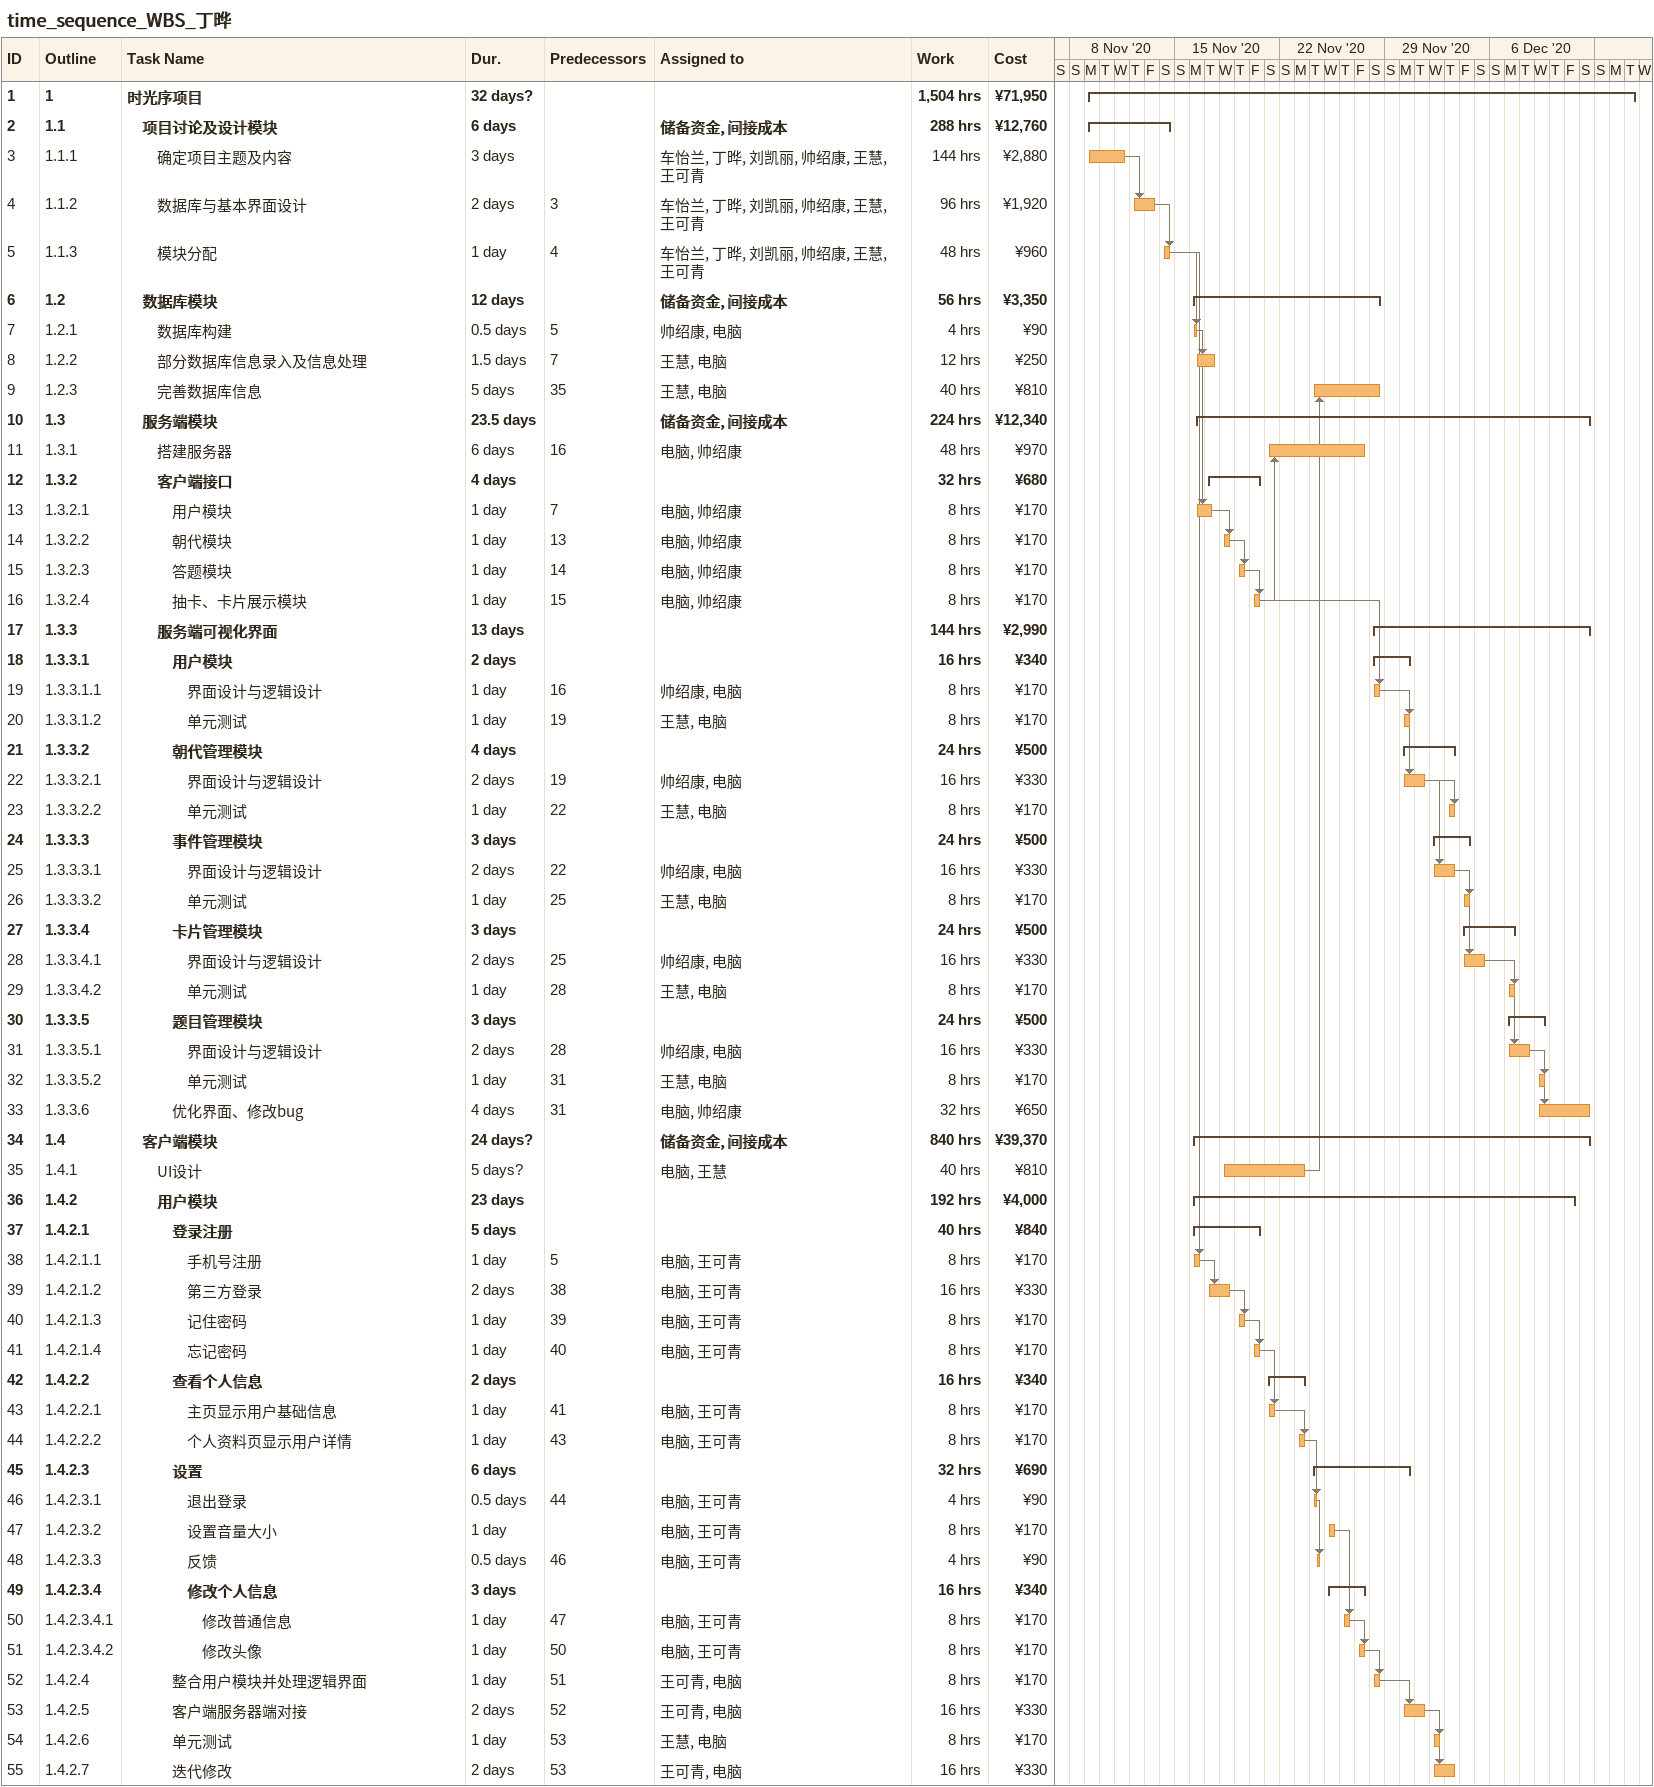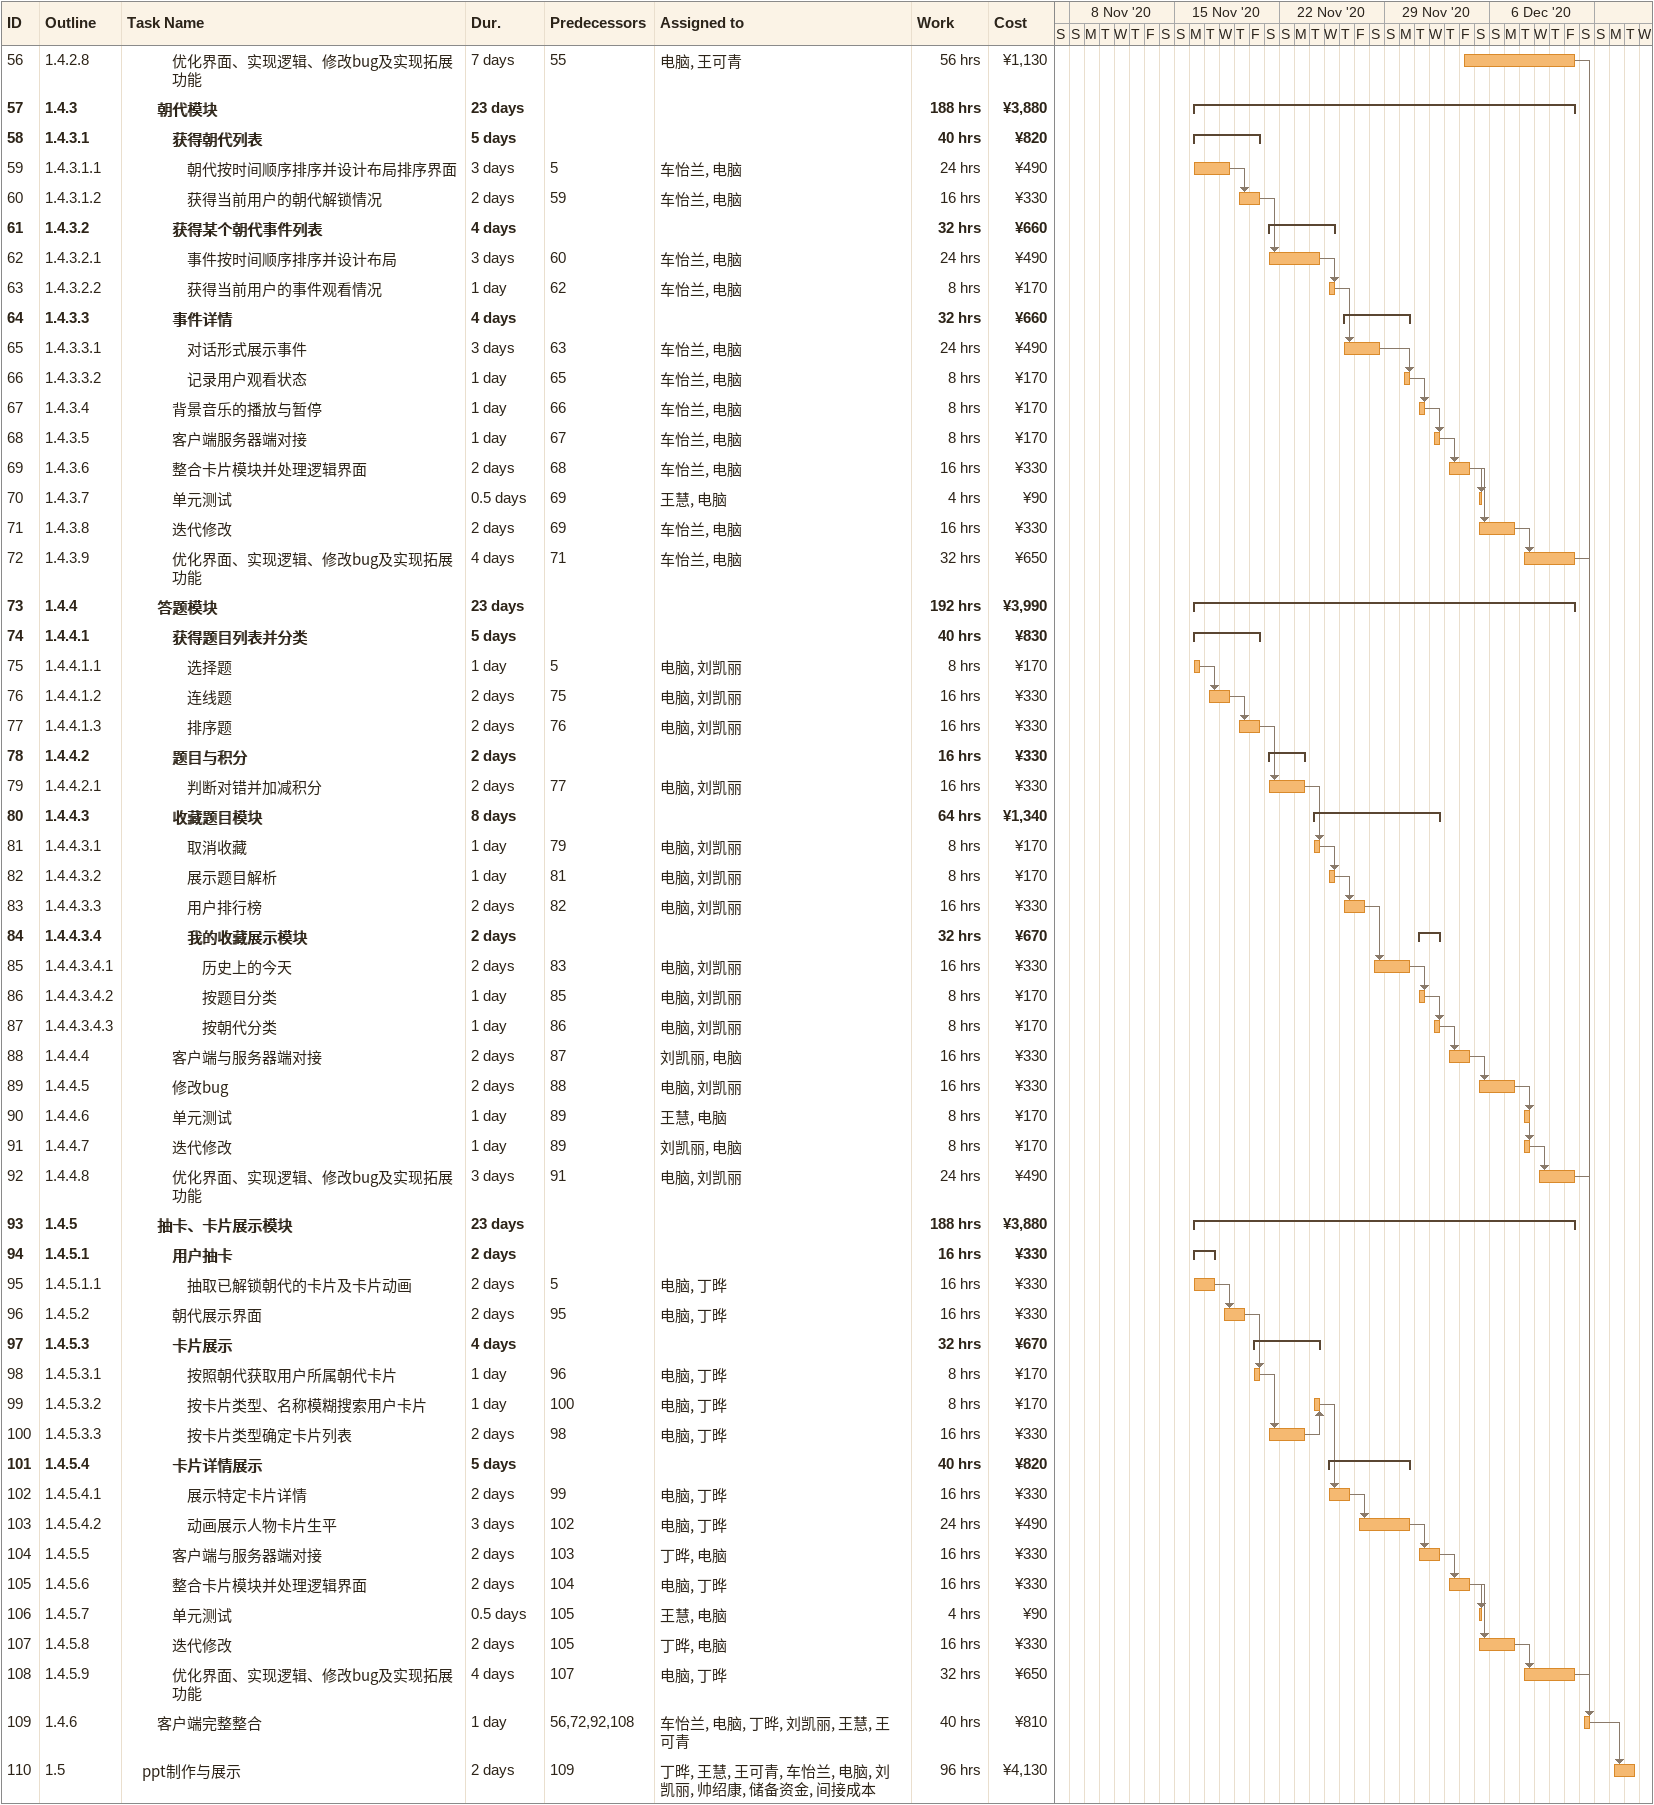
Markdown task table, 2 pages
time_sequence_WBS_丁晔

| ID | WBS | Task | Duration | Start | Finish | Predecessors | Resources | Work (h) | Cost (¥) |
|---|---|---|---|---|---|---|---|---|---|
| 1 | 1 | **时光序项目** | 32d? | 2020-11-09 | 2020-12-15 |  |  | 1504 | 71950 |
| 2 | 1.1 | **项目讨论及设计模块** | 6d | 2020-11-09 | 2020-11-14 |  | 储备资金, 间接成本 | 288 | 12760 |
| 3 | 1.1.1 | 确定项目主题及内容 | 3d | 2020-11-09 | 2020-11-11 |  | 车怡兰, 丁晔, 刘凯丽, 帅绍康, 王慧, 王可青 | 144 | 2880 |
| 4 | 1.1.2 | 数据库与基本界面设计 | 2d | 2020-11-12 | 2020-11-13 | 3 | 车怡兰, 丁晔, 刘凯丽, 帅绍康, 王慧, 王可青 | 96 | 1920 |
| 5 | 1.1.3 | 模块分配 | 1d | 2020-11-14 | 2020-11-14 | 4 | 车怡兰, 丁晔, 刘凯丽, 帅绍康, 王慧, 王可青 | 48 | 960 |
| 6 | 1.2 | **数据库模块** | 12d | 2020-11-16 | 2020-11-28 |  | 储备资金, 间接成本 | 56 | 3350 |
| 7 | 1.2.1 | 数据库构建 | 0.5d | 2020-11-16 | 2020-11-16 | 5 | 帅绍康, 电脑 | 4 | 90 |
| 8 | 1.2.2 | 部分数据库信息录入及信息处理 | 1.5d | 2020-11-16 | 2020-11-17 | 7 | 王慧, 电脑 | 12 | 250 |
| 9 | 1.2.3 | 完善数据库信息 | 5d | 2020-11-24 | 2020-11-28 | 35 | 王慧, 电脑 | 40 | 810 |
| 10 | 1.3 | **服务端模块** | 23.5d | 2020-11-16 | 2020-12-12 |  | 储备资金, 间接成本 | 224 | 12340 |
| 11 | 1.3.1 | 搭建服务器 | 6d | 2020-11-21 | 2020-11-27 | 16 | 电脑, 帅绍康 | 48 | 970 |
| 12 | 1.3.2 | **客户端接口** | 4d | 2020-11-17 | 2020-11-20 |  |  | 32 | 680 |
| 13 | 1.3.2.1 | 用户模块 | 1d | 2020-11-16 | 2020-11-17 | 7 | 电脑, 帅绍康 | 8 | 170 |
| 14 | 1.3.2.2 | 朝代模块 | 1d | 2020-11-18 | 2020-11-18 | 13 | 电脑, 帅绍康 | 8 | 170 |
| 15 | 1.3.2.3 | 答题模块 | 1d | 2020-11-19 | 2020-11-19 | 14 | 电脑, 帅绍康 | 8 | 170 |
| 16 | 1.3.2.4 | 抽卡、卡片展示模块 | 1d | 2020-11-20 | 2020-11-20 | 15 | 电脑, 帅绍康 | 8 | 170 |
| 17 | 1.3.3 | **服务端可视化界面** | 13d | 2020-11-28 | 2020-12-12 |  |  | 144 | 2990 |
| 18 | 1.3.3.1 | **用户模块** | 2d | 2020-11-28 | 2020-11-30 |  |  | 16 | 340 |
| 19 | 1.3.3.1.1 | 界面设计与逻辑设计 | 1d | 2020-11-28 | 2020-11-28 | 16 | 帅绍康, 电脑 | 8 | 170 |
| 20 | 1.3.3.1.2 | 单元测试 | 1d | 2020-11-30 | 2020-11-30 | 19 | 王慧, 电脑 | 8 | 170 |
| 21 | 1.3.3.2 | **朝代管理模块** | 4d | 2020-11-30 | 2020-12-03 |  |  | 24 | 500 |
| 22 | 1.3.3.2.1 | 界面设计与逻辑设计 | 2d | 2020-11-30 | 2020-12-01 | 19 | 帅绍康, 电脑 | 16 | 330 |
| 23 | 1.3.3.2.2 | 单元测试 | 1d | 2020-12-03 | 2020-12-03 | 22 | 王慧, 电脑 | 8 | 170 |
| 24 | 1.3.3.3 | **事件管理模块** | 3d | 2020-12-02 | 2020-12-04 |  |  | 24 | 500 |
| 25 | 1.3.3.3.1 | 界面设计与逻辑设计 | 2d | 2020-12-02 | 2020-12-03 | 22 | 帅绍康, 电脑 | 16 | 330 |
| 26 | 1.3.3.3.2 | 单元测试 | 1d | 2020-12-04 | 2020-12-04 | 25 | 王慧, 电脑 | 8 | 170 |
| 27 | 1.3.3.4 | **卡片管理模块** | 3d | 2020-12-04 | 2020-12-07 |  |  | 24 | 500 |
| 28 | 1.3.3.4.1 | 界面设计与逻辑设计 | 2d | 2020-12-04 | 2020-12-05 | 25 | 帅绍康, 电脑 | 16 | 330 |
| 29 | 1.3.3.4.2 | 单元测试 | 1d | 2020-12-07 | 2020-12-07 | 28 | 王慧, 电脑 | 8 | 170 |
| 30 | 1.3.3.5 | **题目管理模块** | 3d | 2020-12-07 | 2020-12-09 |  |  | 24 | 500 |
| 31 | 1.3.3.5.1 | 界面设计与逻辑设计 | 2d | 2020-12-07 | 2020-12-08 | 28 | 帅绍康, 电脑 | 16 | 330 |
| 32 | 1.3.3.5.2 | 单元测试 | 1d | 2020-12-09 | 2020-12-09 | 31 | 王慧, 电脑 | 8 | 170 |
| 33 | 1.3.3.6 | 优化界面、修改bug | 4d | 2020-12-09 | 2020-12-12 | 31 | 电脑, 帅绍康 | 32 | 650 |
| 34 | 1.4 | **客户端模块** | 24d? | 2020-11-16 | 2020-12-12 |  | 储备资金, 间接成本 | 840 | 39370 |
| 35 | 1.4.1 | UI设计 | 5d? | 2020-11-18 | 2020-11-23 |  | 电脑, 王慧 | 40 | 810 |
| 36 | 1.4.2 | **用户模块** | 23d | 2020-11-16 | 2020-12-11 |  |  | 192 | 4000 |
| 37 | 1.4.2.1 | **登录注册** | 5d | 2020-11-16 | 2020-11-20 |  |  | 40 | 840 |
| 38 | 1.4.2.1.1 | 手机号注册 | 1d | 2020-11-16 | 2020-11-16 | 5 | 电脑, 王可青 | 8 | 170 |
| 39 | 1.4.2.1.2 | 第三方登录 | 2d | 2020-11-17 | 2020-11-18 | 38 | 电脑, 王可青 | 16 | 330 |
| 40 | 1.4.2.1.3 | 记住密码 | 1d | 2020-11-19 | 2020-11-19 | 39 | 电脑, 王可青 | 8 | 170 |
| 41 | 1.4.2.1.4 | 忘记密码 | 1d | 2020-11-20 | 2020-11-20 | 40 | 电脑, 王可青 | 8 | 170 |
| 42 | 1.4.2.2 | **查看个人信息** | 2d | 2020-11-21 | 2020-11-23 |  |  | 16 | 340 |
| 43 | 1.4.2.2.1 | 主页显示用户基础信息 | 1d | 2020-11-21 | 2020-11-21 | 41 | 电脑, 王可青 | 8 | 170 |
| 44 | 1.4.2.2.2 | 个人资料页显示用户详情 | 1d | 2020-11-23 | 2020-11-23 | 43 | 电脑, 王可青 | 8 | 170 |
| 45 | 1.4.2.3 | **设置** | 6d | 2020-11-24 | 2020-11-30 |  |  | 32 | 690 |
| 46 | 1.4.2.3.1 | 退出登录 | 0.5d | 2020-11-24 | 2020-11-24 | 44 | 电脑, 王可青 | 4 | 90 |
| 47 | 1.4.2.3.2 | 设置音量大小 | 1d | 2020-11-25 | 2020-11-25 |  | 电脑, 王可青 | 8 | 170 |
| 48 | 1.4.2.3.3 | 反馈 | 0.5d | 2020-11-24 | 2020-11-24 | 46 | 电脑, 王可青 | 4 | 90 |
| 49 | 1.4.2.3.4 | **修改个人信息** | 3d | 2020-11-25 | 2020-11-27 |  |  | 16 | 340 |
| 50 | 1.4.2.3.4.1 | 修改普通信息 | 1d | 2020-11-26 | 2020-11-26 | 47 | 电脑, 王可青 | 8 | 170 |
| 51 | 1.4.2.3.4.2 | 修改头像 | 1d | 2020-11-27 | 2020-11-27 | 50 | 电脑, 王可青 | 8 | 170 |
| 52 | 1.4.2.4 | 整合用户模块并处理逻辑界面 | 1d | 2020-11-28 | 2020-11-28 | 51 | 王可青, 电脑 | 8 | 170 |
| 53 | 1.4.2.5 | 客户端服务器端对接 | 2d | 2020-11-30 | 2020-12-01 | 52 | 王可青, 电脑 | 16 | 330 |
| 54 | 1.4.2.6 | 单元测试 | 1d | 2020-12-02 | 2020-12-02 | 53 | 王慧, 电脑 | 8 | 170 |
| 55 | 1.4.2.7 | 迭代修改 | 2d | 2020-12-02 | 2020-12-03 | 53 | 王可青, 电脑 | 16 | 330 |
| 56 | 1.4.2.8 | 优化界面、实现逻辑、修改bug及实现拓展功能 | 7d | 2020-12-04 | 2020-12-11 | 55 | 电脑, 王可青 | 56 | 1130 |
| 57 | 1.4.3 | **朝代模块** | 23d | 2020-11-16 | 2020-12-11 |  |  | 188 | 3880 |
| 58 | 1.4.3.1 | **获得朝代列表** | 5d | 2020-11-16 | 2020-11-20 |  |  | 40 | 820 |
| 59 | 1.4.3.1.1 | 朝代按时间顺序排序并设计布局排序界面 | 3d | 2020-11-16 | 2020-11-18 | 5 | 车怡兰, 电脑 | 24 | 490 |
| 60 | 1.4.3.1.2 | 获得当前用户的朝代解锁情况 | 2d | 2020-11-19 | 2020-11-20 | 59 | 车怡兰, 电脑 | 16 | 330 |
| 61 | 1.4.3.2 | **获得某个朝代事件列表** | 4d | 2020-11-21 | 2020-11-25 |  |  | 32 | 660 |
| 62 | 1.4.3.2.1 | 事件按时间顺序排序并设计布局 | 3d | 2020-11-21 | 2020-11-24 | 60 | 车怡兰, 电脑 | 24 | 490 |
| 63 | 1.4.3.2.2 | 获得当前用户的事件观看情况 | 1d | 2020-11-25 | 2020-11-25 | 62 | 车怡兰, 电脑 | 8 | 170 |
| 64 | 1.4.3.3 | **事件详情** | 4d | 2020-11-26 | 2020-11-30 |  |  | 32 | 660 |
| 65 | 1.4.3.3.1 | 对话形式展示事件 | 3d | 2020-11-26 | 2020-11-28 | 63 | 车怡兰, 电脑 | 24 | 490 |
| 66 | 1.4.3.3.2 | 记录用户观看状态 | 1d | 2020-11-30 | 2020-11-30 | 65 | 车怡兰, 电脑 | 8 | 170 |
| 67 | 1.4.3.4 | 背景音乐的播放与暂停 | 1d | 2020-12-01 | 2020-12-01 | 66 | 车怡兰, 电脑 | 8 | 170 |
| 68 | 1.4.3.5 | 客户端服务器端对接 | 1d | 2020-12-02 | 2020-12-02 | 67 | 车怡兰, 电脑 | 8 | 170 |
| 69 | 1.4.3.6 | 整合卡片模块并处理逻辑界面 | 2d | 2020-12-03 | 2020-12-04 | 68 | 车怡兰, 电脑 | 16 | 330 |
| 70 | 1.4.3.7 | 单元测试 | 0.5d | 2020-12-05 | 2020-12-05 | 69 | 王慧, 电脑 | 4 | 90 |
| 71 | 1.4.3.8 | 迭代修改 | 2d | 2020-12-05 | 2020-12-07 | 69 | 车怡兰, 电脑 | 16 | 330 |
| 72 | 1.4.3.9 | 优化界面、实现逻辑、修改bug及实现拓展功能 | 4d | 2020-12-08 | 2020-12-11 | 71 | 车怡兰, 电脑 | 32 | 650 |
| 73 | 1.4.4 | **答题模块** | 23d | 2020-11-16 | 2020-12-11 |  |  | 192 | 3990 |
| 74 | 1.4.4.1 | **获得题目列表并分类** | 5d | 2020-11-16 | 2020-11-20 |  |  | 40 | 830 |
| 75 | 1.4.4.1.1 | 选择题 | 1d | 2020-11-16 | 2020-11-16 | 5 | 电脑, 刘凯丽 | 8 | 170 |
| 76 | 1.4.4.1.2 | 连线题 | 2d | 2020-11-17 | 2020-11-18 | 75 | 电脑, 刘凯丽 | 16 | 330 |
| 77 | 1.4.4.1.3 | 排序题 | 2d | 2020-11-19 | 2020-11-20 | 76 | 电脑, 刘凯丽 | 16 | 330 |
| 78 | 1.4.4.2 | **题目与积分** | 2d | 2020-11-21 | 2020-11-23 |  |  | 16 | 330 |
| 79 | 1.4.4.2.1 | 判断对错并加减积分 | 2d | 2020-11-21 | 2020-11-23 | 77 | 电脑, 刘凯丽 | 16 | 330 |
| 80 | 1.4.4.3 | **收藏题目模块** | 8d | 2020-11-24 | 2020-12-02 |  |  | 64 | 1340 |
| 81 | 1.4.4.3.1 | 取消收藏 | 1d | 2020-11-24 | 2020-11-24 | 79 | 电脑, 刘凯丽 | 8 | 170 |
| 82 | 1.4.4.3.2 | 展示题目解析 | 1d | 2020-11-25 | 2020-11-25 | 81 | 电脑, 刘凯丽 | 8 | 170 |
| 83 | 1.4.4.3.3 | 用户排行榜 | 2d | 2020-11-26 | 2020-11-27 | 82 | 电脑, 刘凯丽 | 16 | 330 |
| 84 | 1.4.4.3.4 | **我的收藏展示模块** | 2d | 2020-12-01 | 2020-12-02 |  |  | 32 | 670 |
| 85 | 1.4.4.3.4.1 | 历史上的今天 | 2d | 2020-11-28 | 2020-11-30 | 83 | 电脑, 刘凯丽 | 16 | 330 |
| 86 | 1.4.4.3.4.2 | 按题目分类 | 1d | 2020-12-01 | 2020-12-01 | 85 | 电脑, 刘凯丽 | 8 | 170 |
| 87 | 1.4.4.3.4.3 | 按朝代分类 | 1d | 2020-12-02 | 2020-12-02 | 86 | 电脑, 刘凯丽 | 8 | 170 |
| 88 | 1.4.4.4 | 客户端与服务器端对接 | 2d | 2020-12-03 | 2020-12-04 | 87 | 刘凯丽, 电脑 | 16 | 330 |
| 89 | 1.4.4.5 | 修改bug | 2d | 2020-12-05 | 2020-12-07 | 88 | 电脑, 刘凯丽 | 16 | 330 |
| 90 | 1.4.4.6 | 单元测试 | 1d | 2020-12-08 | 2020-12-08 | 89 | 王慧, 电脑 | 8 | 170 |
| 91 | 1.4.4.7 | 迭代修改 | 1d | 2020-12-08 | 2020-12-08 | 89 | 刘凯丽, 电脑 | 8 | 170 |
| 92 | 1.4.4.8 | 优化界面、实现逻辑、修改bug及实现拓展功能 | 3d | 2020-12-09 | 2020-12-11 | 91 | 电脑, 刘凯丽 | 24 | 490 |
| 93 | 1.4.5 | **抽卡、卡片展示模块** | 23d | 2020-11-16 | 2020-12-11 |  |  | 188 | 3880 |
| 94 | 1.4.5.1 | **用户抽卡** | 2d | 2020-11-16 | 2020-11-17 |  |  | 16 | 330 |
| 95 | 1.4.5.1.1 | 抽取已解锁朝代的卡片及卡片动画 | 2d | 2020-11-16 | 2020-11-17 | 5 | 电脑, 丁晔 | 16 | 330 |
| 96 | 1.4.5.2 | 朝代展示界面 | 2d | 2020-11-18 | 2020-11-19 | 95 | 电脑, 丁晔 | 16 | 330 |
| 97 | 1.4.5.3 | **卡片展示** | 4d | 2020-11-20 | 2020-11-24 |  |  | 32 | 670 |
| 98 | 1.4.5.3.1 | 按照朝代获取用户所属朝代卡片 | 1d | 2020-11-20 | 2020-11-20 | 96 | 电脑, 丁晔 | 8 | 170 |
| 99 | 1.4.5.3.2 | 按卡片类型、名称模糊搜索用户卡片 | 1d | 2020-11-24 | 2020-11-24 | 100 | 电脑, 丁晔 | 8 | 170 |
| 100 | 1.4.5.3.3 | 按卡片类型确定卡片列表 | 2d | 2020-11-21 | 2020-11-23 | 98 | 电脑, 丁晔 | 16 | 330 |
| 101 | 1.4.5.4 | **卡片详情展示** | 5d | 2020-11-25 | 2020-11-30 |  |  | 40 | 820 |
| 102 | 1.4.5.4.1 | 展示特定卡片详情 | 2d | 2020-11-25 | 2020-11-26 | 99 | 电脑, 丁晔 | 16 | 330 |
| 103 | 1.4.5.4.2 | 动画展示人物卡片生平 | 3d | 2020-11-27 | 2020-11-30 | 102 | 电脑, 丁晔 | 24 | 490 |
| 104 | 1.4.5.5 | 客户端与服务器端对接 | 2d | 2020-12-01 | 2020-12-02 | 103 | 丁晔, 电脑 | 16 | 330 |
| 105 | 1.4.5.6 | 整合卡片模块并处理逻辑界面 | 2d | 2020-12-03 | 2020-12-04 | 104 | 电脑, 丁晔 | 16 | 330 |
| 106 | 1.4.5.7 | 单元测试 | 0.5d | 2020-12-05 | 2020-12-05 | 105 | 王慧, 电脑 | 4 | 90 |
| 107 | 1.4.5.8 | 迭代修改 | 2d | 2020-12-05 | 2020-12-07 | 105 | 丁晔, 电脑 | 16 | 330 |
| 108 | 1.4.5.9 | 优化界面、实现逻辑、修改bug及实现拓展功能 | 4d | 2020-12-08 | 2020-12-11 | 107 | 电脑, 丁晔 | 32 | 650 |
| 109 | 1.4.6 | 客户端完整整合 | 1d | 2020-12-12 | 2020-12-12 | 56, 72, 92, 108 | 车怡兰, 电脑, 丁晔, 刘凯丽, 王慧, 王可青 | 40 | 810 |
| 110 | 1.5 | ppt制作与展示 | 2d | 2020-12-14 | 2020-12-15 | 109 | 丁晔, 王慧, 王可青, 车怡兰, 电脑, 刘凯丽, 帅绍康, 储备资金, 间接成本 | 96 | 4130 |
